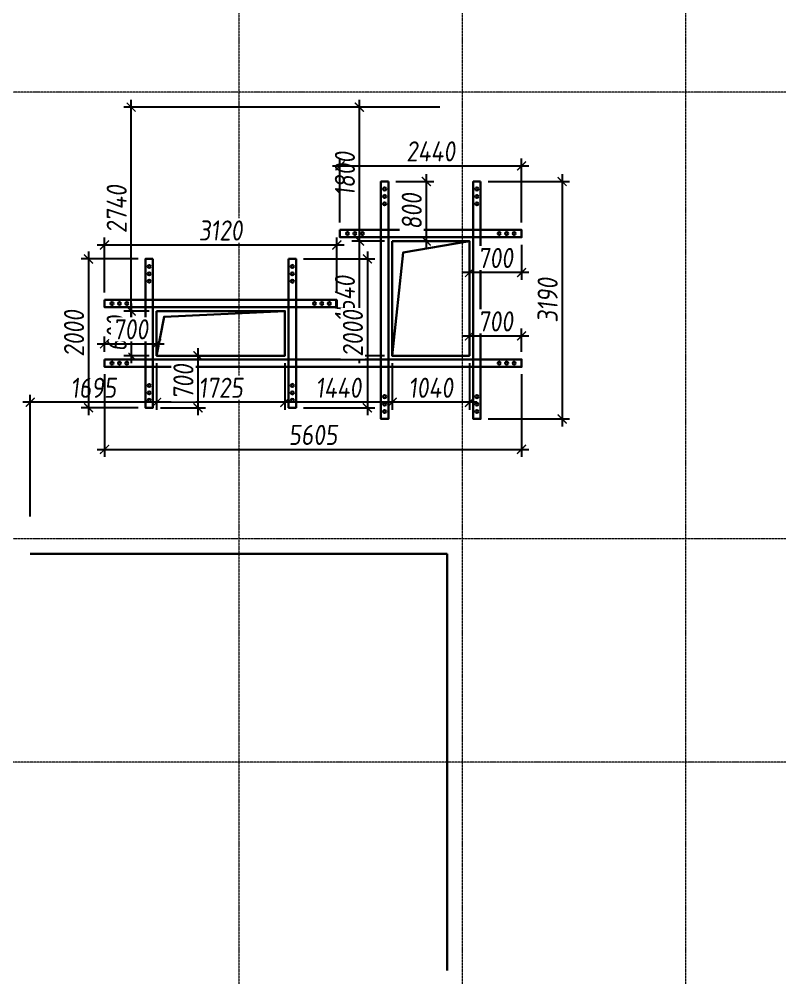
# Model space of a CAD drawing. Header units: millimetres. Extents: x -233751 to 529254, y -907864 to 285890.
# Drawn here: x 63693 to 73912, y -99299 to -86417 of the extents above; entities that cross this region are included whole.
import ezdxf

# ---------------------------------------------------------------- set-up
doc = ezdxf.new("R2010")
doc.units = ezdxf.units.MM
doc.linetypes.add('осевая', pattern=[2, 1.25, -0.25, 0.25, -0.25])
doc.layers.get('0').update_dxf_attribs({"lineweight": 30})
doc.layers.get('Defpoints').update_dxf_attribs({"lineweight": 0})
for name, color, linetype, lineweight in [('КР_Металл', 3, 'Continuous', 30), ('КР_Новые отверстия', 5, 'Continuous', 30), ('КР_Оси', 7, 'Continuous', 5), ('КР_Основная', 7, 'Continuous', 30), ('КР_Размеры отверстия', 7, 'Continuous', 5), ('КР_Размеры усиление', 1, 'Continuous', 5)]:
    doc.layers.add(name, color=color, linetype=linetype, lineweight=lineweight)
doc.styles.add('ISOCPEUR', font='isocpeur.ttf', dxfattribs={"width": 0.85, "oblique": 7})
doc.dimstyles.new('R_100', dxfattribs={"dimtxt": 270, "dimasz": 120, "dimexe": 100, "dimexo": 100, "dimgap": 60, "dimtad": 1, "dimdec": 0, "dimrnd": 5, "dimzin": 0, "dimdsep": 46, "dimtxsty": 'ISOCPEUR', "dimblk": 'ARCHTICK', "dimcen": 0, "dimdle": 100, "dimclrd": 256, "dimclre": 256, "dimclrt": 256, "dimadec": 0, "dimazin": 0, "dimtfac": 2, "dimtdec": 0, "dimtmove": 0, "dimatfit": 3, "dimfxl": 1, "dimtvp": 3, "dimtfill": 1, "dimtolj": 1, "dimtzin": 0, "dimarcsym": 0})

# ---------------------------------------------------------------- blocks, each defined once
blk = doc.blocks.new('*U2114')
at = {"color": 0, "linetype": 'ByBlock', "lineweight": -2, "ltscale": 10}
blk.add_line((0, 0), (-35117, 0), dxfattribs=at)
blk = doc.blocks.new('*U2115')
at = {"color": 0, "linetype": 'ByBlock', "lineweight": -2, "ltscale": 10}
blk.add_line((0, 0), (-71487, 0), dxfattribs=at)
blk = doc.blocks.new('*U2116')
at = {"color": 0, "linetype": 'ByBlock', "lineweight": -2, "ltscale": 10}
blk.add_line((0, 0), (-71487, 0), dxfattribs=at)
blk = doc.blocks.new('*U2127')
at = {"color": 0, "linetype": 'ByBlock', "lineweight": -2, "ltscale": 10}
blk.add_line((0, 0), (0, -53278), dxfattribs=at)
blk = doc.blocks.new('*U2128')
at = {"color": 0, "linetype": 'ByBlock', "lineweight": -2, "ltscale": 10}
blk.add_line((0, 0), (0, -53278), dxfattribs=at)
blk = doc.blocks.new('*U2129')
at = {"color": 0, "linetype": 'ByBlock', "lineweight": -2, "ltscale": 10}
blk.add_line((0, 0), (0, -53278), dxfattribs=at)
blk = doc.blocks.new('_ArchTick')
at = {"color": 0, "linetype": 'ByBlock', "const_width": 0.15}
blk.add_lwpolyline([(-0.5, -0.5), (0.5, 0.5)], dxfattribs=at)
blk = doc.blocks.new('*D1123')
at = {"layer": 'Defpoints', "color": 0, "transparency": 16777216}
for p in [(68264, -89398), (68703, -89398), (68703, -90939)]:
    blk.add_point(p, dxfattribs=at)
at = {"layer": 'КР_Размеры отверстия', "lineweight": -2, "transparency": 16777216}
for p, q in [((68603, -89398), (68164, -89398)), ((68264, -91039), (68264, -89298)), ((68603, -90939), (68164, -90939))]:
    blk.add_line(p, q, dxfattribs=at)
at = {"layer": 'КР_Размеры отверстия', "lineweight": -2, "transparency": 16777216, "xscale": 120, "yscale": 120, "zscale": 120}
for p, rotation in [((68264, -89398), 90), ((68264, -90939), 270)]:
    blk.add_blockref('_ArchTick', p, dxfattribs=dict(at, rotation=rotation))
at = {"layer": 'КР_Размеры отверстия', "transparency": 16777216, "insert": (68069, -90169), "char_height": 270, "attachment_point": 5, "rotation": 90, "style": 'ISOCPEUR', "bg_fill": 3, "box_fill_scale": 1.1, "bg_fill_color": 256, "bg_fill_true_color": 13158600, "bg_fill_transparency": 0}
blk.add_mtext('\\A1;1540', dxfattribs=at)
blk = doc.blocks.new('*D1124')
at = {"layer": 'Defpoints', "color": 0, "transparency": 16777216}
for p in [(68264, -87599), (69442, -87599), (68703, -89398)]:
    blk.add_point(p, dxfattribs=at)
at = {"layer": 'КР_Размеры отверстия', "lineweight": -2, "transparency": 16777216}
for p, q in [((69342, -87599), (68164, -87599)), ((68264, -89498), (68264, -87499)), ((68603, -89398), (68164, -89398))]:
    blk.add_line(p, q, dxfattribs=at)
at = {"layer": 'КР_Размеры отверстия', "lineweight": -2, "transparency": 16777216, "xscale": 120, "yscale": 120, "zscale": 120}
for p, rotation in [((68264, -87599), 90), ((68264, -89398), 270)]:
    blk.add_blockref('_ArchTick', p, dxfattribs=dict(at, rotation=rotation))
at = {"layer": 'КР_Размеры отверстия', "transparency": 16777216, "insert": (68069, -88499), "char_height": 270, "attachment_point": 5, "rotation": 90, "style": 'ISOCPEUR', "bg_fill": 3, "box_fill_scale": 1.1, "bg_fill_color": 256, "bg_fill_true_color": 13158600, "bg_fill_transparency": 0}
blk.add_mtext('\\A1;1800', dxfattribs=at)
blk = doc.blocks.new('*D1125')
at = {"layer": 'Defpoints', "color": 0, "transparency": 16777216}
for p in [(65540, -90339), (65540, -90939)]:
    blk.add_point(p, dxfattribs=at)
at = {"layer": 'КР_Размеры отверстия', "lineweight": -2, "transparency": 16777216}
for p, q in [((65198, -90239), (65198, -91039)), ((65440, -90339), (65098, -90339)), ((65440, -90939), (65098, -90939))]:
    blk.add_line(p, q, dxfattribs=at)
at = {"layer": 'КР_Размеры отверстия', "lineweight": -2, "transparency": 16777216, "xscale": 120, "yscale": 120, "zscale": 120}
for p, rotation in [((65198, -90339), 90), ((65198, -90939), 270)]:
    blk.add_blockref('_ArchTick', p, dxfattribs=dict(at, rotation=rotation))
at = {"layer": 'КР_Размеры отверстия', "transparency": 16777216, "insert": (65003, -90639), "char_height": 270, "attachment_point": 5, "rotation": 90, "style": 'ISOCPEUR', "bg_fill": 3, "box_fill_scale": 1.1, "bg_fill_color": 256, "bg_fill_true_color": 13158600, "bg_fill_transparency": 0}
blk.add_mtext('\\A1;600', dxfattribs=at)
at = {"layer": 'Defpoints', "color": 0, "transparency": 16777216}
blk.add_point((65198, -90939), dxfattribs=at)
blk = doc.blocks.new('*D1126')
at = {"layer": 'Defpoints', "color": 0, "transparency": 16777216}
for p in [(65198, -87599), (69442, -87599), (65540, -90339)]:
    blk.add_point(p, dxfattribs=at)
at = {"layer": 'КР_Размеры отверстия', "lineweight": -2, "transparency": 16777216}
for p, q in [((69342, -87599), (65098, -87599)), ((65198, -90439), (65198, -87499)), ((65440, -90339), (65098, -90339))]:
    blk.add_line(p, q, dxfattribs=at)
at = {"layer": 'КР_Размеры отверстия', "lineweight": -2, "transparency": 16777216, "xscale": 120, "yscale": 120, "zscale": 120}
for p, rotation in [((65198, -87599), 90), ((65198, -90339), 270)]:
    blk.add_blockref('_ArchTick', p, dxfattribs=dict(at, rotation=rotation))
at = {"layer": 'КР_Размеры отверстия', "transparency": 16777216, "insert": (65003, -88969), "char_height": 270, "attachment_point": 5, "rotation": 90, "style": 'ISOCPEUR', "bg_fill": 3, "box_fill_scale": 1.1, "bg_fill_color": 256, "bg_fill_true_color": 13158600, "bg_fill_transparency": 0}
blk.add_mtext('\\A1;2740', dxfattribs=at)
blk = doc.blocks.new('*D1127')
at = {"layer": 'Defpoints', "color": 0, "transparency": 16777216}
for p in [(68703, -90939), (69742, -90939), (68703, -91565)]:
    blk.add_point(p, dxfattribs=at)
at = {"layer": 'КР_Размеры отверстия', "lineweight": -2, "transparency": 16777216}
for p, q in [((68703, -91039), (68703, -91665)), ((69742, -91039), (69742, -91665)), ((69842, -91565), (68603, -91565))]:
    blk.add_line(p, q, dxfattribs=at)
at = {"layer": 'КР_Размеры отверстия', "lineweight": -2, "transparency": 16777216, "xscale": 120, "yscale": 120, "zscale": 120, "rotation": 180}
blk.add_blockref('_ArchTick', (68703, -91565), dxfattribs=at)
at = {"layer": 'КР_Размеры отверстия', "lineweight": -2, "transparency": 16777216, "xscale": 120, "yscale": 120, "zscale": 120}
blk.add_blockref('_ArchTick', (69742, -91565), dxfattribs=at)
at = {"layer": 'КР_Размеры отверстия', "transparency": 16777216, "insert": (69223, -91370), "char_height": 270, "attachment_point": 5, "style": 'ISOCPEUR', "bg_fill": 3, "box_fill_scale": 1.1, "bg_fill_color": 256, "bg_fill_true_color": 13158600, "bg_fill_transparency": 0}
blk.add_mtext('\\A1;1040', dxfattribs=at)
blk = doc.blocks.new('*D1128')
at = {"layer": 'Defpoints', "color": 0, "transparency": 16777216}
for p in [(65540, -90939), (67262, -90939), (65540, -91565)]:
    blk.add_point(p, dxfattribs=at)
at = {"layer": 'КР_Размеры отверстия', "lineweight": -2, "transparency": 16777216}
for p, q in [((65540, -91039), (65540, -91665)), ((67262, -91039), (67262, -91665)), ((67362, -91565), (65440, -91565))]:
    blk.add_line(p, q, dxfattribs=at)
at = {"layer": 'КР_Размеры отверстия', "lineweight": -2, "transparency": 16777216, "xscale": 120, "yscale": 120, "zscale": 120, "rotation": 180}
blk.add_blockref('_ArchTick', (65540, -91565), dxfattribs=at)
at = {"layer": 'КР_Размеры отверстия', "lineweight": -2, "transparency": 16777216, "xscale": 120, "yscale": 120, "zscale": 120}
blk.add_blockref('_ArchTick', (67262, -91565), dxfattribs=at)
at = {"layer": 'КР_Размеры отверстия', "transparency": 16777216, "insert": (66401, -91370), "char_height": 270, "attachment_point": 5, "style": 'ISOCPEUR', "bg_fill": 3, "box_fill_scale": 1.1, "bg_fill_color": 256, "bg_fill_true_color": 13158600, "bg_fill_transparency": 0}
blk.add_mtext('\\A1;1725', dxfattribs=at)
blk = doc.blocks.new('*D1129')
at = {"layer": 'Defpoints', "color": 0, "transparency": 16777216}
for p in [(67262, -90939), (68703, -90939), (67262, -91565)]:
    blk.add_point(p, dxfattribs=at)
at = {"layer": 'КР_Размеры отверстия', "lineweight": -2, "transparency": 16777216}
for p, q in [((67262, -91039), (67262, -91665)), ((68703, -91039), (68703, -91665)), ((68803, -91565), (67162, -91565))]:
    blk.add_line(p, q, dxfattribs=at)
at = {"layer": 'КР_Размеры отверстия', "lineweight": -2, "transparency": 16777216, "xscale": 120, "yscale": 120, "zscale": 120, "rotation": 180}
blk.add_blockref('_ArchTick', (67262, -91565), dxfattribs=at)
at = {"layer": 'КР_Размеры отверстия', "lineweight": -2, "transparency": 16777216, "xscale": 120, "yscale": 120, "zscale": 120}
blk.add_blockref('_ArchTick', (68703, -91565), dxfattribs=at)
at = {"layer": 'КР_Размеры отверстия', "transparency": 16777216, "insert": (67983, -91370), "char_height": 270, "attachment_point": 5, "style": 'ISOCPEUR', "bg_fill": 3, "box_fill_scale": 1.1, "bg_fill_color": 256, "bg_fill_true_color": 13158600, "bg_fill_transparency": 0}
blk.add_mtext('\\A1;1440', dxfattribs=at)
blk = doc.blocks.new('*D1130')
at = {"layer": 'Defpoints', "color": 0, "transparency": 16777216}
for p in [(65540, -90939), (63842, -91565), (63842, -93199)]:
    blk.add_point(p, dxfattribs=at)
at = {"layer": 'КР_Размеры отверстия', "lineweight": -2, "transparency": 16777216}
for p, q in [((65540, -91039), (65540, -91665)), ((63842, -93099), (63842, -91465)), ((65640, -91565), (63742, -91565))]:
    blk.add_line(p, q, dxfattribs=at)
at = {"layer": 'КР_Размеры отверстия', "lineweight": -2, "transparency": 16777216, "xscale": 120, "yscale": 120, "zscale": 120, "rotation": 180}
blk.add_blockref('_ArchTick', (63842, -91565), dxfattribs=at)
at = {"layer": 'КР_Размеры отверстия', "lineweight": -2, "transparency": 16777216, "xscale": 120, "yscale": 120, "zscale": 120}
blk.add_blockref('_ArchTick', (65540, -91565), dxfattribs=at)
at = {"layer": 'КР_Размеры отверстия', "transparency": 16777216, "insert": (64691, -91370), "char_height": 270, "attachment_point": 5, "style": 'ISOCPEUR', "bg_fill": 3, "box_fill_scale": 1.1, "bg_fill_color": 256, "bg_fill_true_color": 13158600, "bg_fill_transparency": 0}
blk.add_mtext('\\A1;1695', dxfattribs=at)
blk = doc.blocks.new('*D1315')
at = {"layer": 'Defpoints', "color": 0, "transparency": 16777216}
for p in [(65390, -89639), (64625, -91639), (65390, -91639)]:
    blk.add_point(p, dxfattribs=at)
at = {"layer": 'КР_Размеры усиление', "color": 3, "lineweight": -2, "transparency": 16777216}
for p, q in [((65290, -89639), (64525, -89639)), ((64625, -89539), (64625, -91739)), ((65290, -91639), (64525, -91639))]:
    blk.add_line(p, q, dxfattribs=at)
at = {"layer": 'КР_Размеры усиление', "color": 3, "lineweight": -2, "transparency": 16777216, "xscale": 120, "yscale": 120, "zscale": 120}
for p, rotation in [((64625, -89639), 90), ((64625, -91639), 270)]:
    blk.add_blockref('_ArchTick', p, dxfattribs=dict(at, rotation=rotation))
at = {"layer": 'КР_Размеры усиление', "color": 3, "transparency": 16777216, "insert": (64430, -90639), "char_height": 270, "attachment_point": 5, "rotation": 90, "style": 'ISOCPEUR', "bg_fill": 3, "box_fill_scale": 1.1, "bg_fill_color": 256, "bg_fill_true_color": 13158600, "bg_fill_transparency": 0}
blk.add_mtext('\\A1;2000', dxfattribs=at)
blk = doc.blocks.new('*D1316')
at = {"layer": 'Defpoints', "color": 0, "transparency": 16777216}
for p in [(64840, -91089), (70442, -91089), (70442, -92198)]:
    blk.add_point(p, dxfattribs=at)
at = {"layer": 'КР_Размеры усиление', "lineweight": -2, "transparency": 16777216}
for p, q in [((64840, -91189), (64840, -92298)), ((70442, -91189), (70442, -92298)), ((64740, -92198), (70542, -92198))]:
    blk.add_line(p, q, dxfattribs=at)
at = {"layer": 'КР_Размеры усиление', "lineweight": -2, "transparency": 16777216, "xscale": 120, "yscale": 120, "zscale": 120, "rotation": 180}
blk.add_blockref('_ArchTick', (64840, -92198), dxfattribs=at)
at = {"layer": 'КР_Размеры усиление', "lineweight": -2, "transparency": 16777216, "xscale": 120, "yscale": 120, "zscale": 120}
blk.add_blockref('_ArchTick', (70442, -92198), dxfattribs=at)
at = {"layer": 'КР_Размеры усиление', "transparency": 16777216, "insert": (67641, -92003), "char_height": 270, "attachment_point": 5, "style": 'ISOCPEUR', "bg_fill": 3, "box_fill_scale": 1.1, "bg_fill_color": 256, "bg_fill_true_color": 13158600, "bg_fill_transparency": 0}
blk.add_mtext('\\A1;5605', dxfattribs=at)
blk = doc.blocks.new('*D1317')
at = {"layer": 'Defpoints', "color": 0, "transparency": 16777216}
for p in [(69892, -88598), (69892, -91789), (70987, -91789)]:
    blk.add_point(p, dxfattribs=at)
at = {"layer": 'КР_Размеры усиление', "color": 3, "lineweight": -2, "transparency": 16777216}
for p, q in [((70987, -88498), (70987, -91889)), ((69992, -88598), (71087, -88598)), ((69992, -91789), (71087, -91789))]:
    blk.add_line(p, q, dxfattribs=at)
at = {"layer": 'КР_Размеры усиление', "color": 3, "lineweight": -2, "transparency": 16777216, "xscale": 120, "yscale": 120, "zscale": 120}
for p, rotation in [((70987, -88598), 90), ((70987, -91789), 270)]:
    blk.add_blockref('_ArchTick', p, dxfattribs=dict(at, rotation=rotation))
at = {"layer": 'КР_Размеры усиление', "color": 3, "transparency": 16777216, "insert": (70792, -90193), "char_height": 270, "attachment_point": 5, "rotation": 90, "style": 'ISOCPEUR', "bg_fill": 3, "box_fill_scale": 1.1, "bg_fill_color": 256, "bg_fill_true_color": 13158600, "bg_fill_transparency": 0}
blk.add_mtext('\\A1;3190', dxfattribs=at)
blk = doc.blocks.new('*D1318')
at = {"layer": 'Defpoints', "color": 0, "transparency": 16777216}
for p in [(67412, -89639), (67412, -91639), (68371, -91639)]:
    blk.add_point(p, dxfattribs=at)
at = {"layer": 'КР_Размеры усиление', "color": 3, "lineweight": -2, "transparency": 16777216}
for p, q in [((67512, -89639), (68471, -89639)), ((68371, -89539), (68371, -91739)), ((67512, -91639), (68471, -91639))]:
    blk.add_line(p, q, dxfattribs=at)
at = {"layer": 'КР_Размеры усиление', "color": 3, "lineweight": -2, "transparency": 16777216, "xscale": 120, "yscale": 120, "zscale": 120}
for p, rotation in [((68371, -89639), 90), ((68371, -91639), 270)]:
    blk.add_blockref('_ArchTick', p, dxfattribs=dict(at, rotation=rotation))
at = {"layer": 'КР_Размеры усиление', "color": 3, "transparency": 16777216, "insert": (68176, -90639), "char_height": 270, "attachment_point": 5, "rotation": 90, "style": 'ISOCPEUR', "bg_fill": 3, "box_fill_scale": 1.1, "bg_fill_color": 256, "bg_fill_true_color": 13158600, "bg_fill_transparency": 0}
blk.add_mtext('\\A1;2000', dxfattribs=at)
blk = doc.blocks.new('*D1319')
at = {"layer": 'Defpoints', "color": 0, "transparency": 16777216}
for p in [(67960, -89451), (64840, -90189), (67960, -90189)]:
    blk.add_point(p, dxfattribs=at)
at = {"layer": 'КР_Размеры усиление', "lineweight": -2, "transparency": 16777216}
for p, q in [((64840, -90089), (64840, -89351)), ((67960, -90089), (67960, -89351)), ((64740, -89451), (68060, -89451))]:
    blk.add_line(p, q, dxfattribs=at)
at = {"layer": 'КР_Размеры усиление', "lineweight": -2, "transparency": 16777216, "xscale": 120, "yscale": 120, "zscale": 120, "rotation": 180}
blk.add_blockref('_ArchTick', (64840, -89451), dxfattribs=at)
at = {"layer": 'КР_Размеры усиление', "lineweight": -2, "transparency": 16777216, "xscale": 120, "yscale": 120, "zscale": 120}
blk.add_blockref('_ArchTick', (67960, -89451), dxfattribs=at)
at = {"layer": 'КР_Размеры усиление', "transparency": 16777216, "insert": (66400, -89256), "char_height": 270, "attachment_point": 5, "style": 'ISOCPEUR', "bg_fill": 3, "box_fill_scale": 1.1, "bg_fill_color": 256, "bg_fill_true_color": 13158600, "bg_fill_transparency": 0}
blk.add_mtext('\\A1;3120', dxfattribs=at)
blk = doc.blocks.new('*D1320')
at = {"layer": 'Defpoints', "color": 0, "transparency": 16777216}
for p in [(70442, -88388), (68003, -89248), (70442, -89248)]:
    blk.add_point(p, dxfattribs=at)
at = {"layer": 'КР_Размеры усиление', "lineweight": -2, "transparency": 16777216}
for p, q in [((68003, -89148), (68003, -88288)), ((70442, -89148), (70442, -88288)), ((67903, -88388), (70542, -88388))]:
    blk.add_line(p, q, dxfattribs=at)
at = {"layer": 'КР_Размеры усиление', "lineweight": -2, "transparency": 16777216, "xscale": 120, "yscale": 120, "zscale": 120, "rotation": 180}
blk.add_blockref('_ArchTick', (68003, -88388), dxfattribs=at)
at = {"layer": 'КР_Размеры усиление', "lineweight": -2, "transparency": 16777216, "xscale": 120, "yscale": 120, "zscale": 120}
blk.add_blockref('_ArchTick', (70442, -88388), dxfattribs=at)
at = {"layer": 'КР_Размеры усиление', "transparency": 16777216, "insert": (69223, -88193), "char_height": 270, "attachment_point": 5, "style": 'ISOCPEUR', "bg_fill": 3, "box_fill_scale": 1.1, "bg_fill_color": 256, "bg_fill_true_color": 13158600, "bg_fill_transparency": 0}
blk.add_mtext('\\A1;2440', dxfattribs=at)
blk = doc.blocks.new('*D1367')
at = {"layer": 'Defpoints', "color": 0, "transparency": 16777216}
for p in [(69742, -89398), (70442, -89348), (69742, -89821)]:
    blk.add_point(p, dxfattribs=at)
at = {"layer": 'КР_Размеры усиление', "lineweight": -2, "transparency": 16777216}
for p, q in [((69742, -89498), (69742, -89921)), ((70442, -89448), (70442, -89921)), ((70542, -89821), (69642, -89821))]:
    blk.add_line(p, q, dxfattribs=at)
at = {"layer": 'КР_Размеры усиление', "lineweight": -2, "transparency": 16777216, "xscale": 120, "yscale": 120, "zscale": 120, "rotation": 180}
blk.add_blockref('_ArchTick', (69742, -89821), dxfattribs=at)
at = {"layer": 'КР_Размеры усиление', "lineweight": -2, "transparency": 16777216, "xscale": 120, "yscale": 120, "zscale": 120}
blk.add_blockref('_ArchTick', (70442, -89821), dxfattribs=at)
at = {"layer": 'КР_Размеры усиление', "transparency": 16777216, "insert": (70092, -89626), "char_height": 270, "attachment_point": 5, "style": 'ISOCPEUR', "bg_fill": 3, "box_fill_scale": 1.1, "bg_fill_color": 256, "bg_fill_true_color": 13158600, "bg_fill_transparency": 0}
blk.add_mtext('\\A1;700', dxfattribs=at)
blk = doc.blocks.new('*D1368')
at = {"layer": 'Defpoints', "color": 0, "transparency": 16777216}
for p in [(68653, -88598), (68703, -89398), (69162, -89398)]:
    blk.add_point(p, dxfattribs=at)
at = {"layer": 'КР_Размеры усиление', "color": 3, "lineweight": -2, "transparency": 16777216}
for p, q in [((69162, -88498), (69162, -89498)), ((68753, -88598), (69262, -88598)), ((68803, -89398), (69262, -89398))]:
    blk.add_line(p, q, dxfattribs=at)
at = {"layer": 'КР_Размеры усиление', "color": 3, "lineweight": -2, "transparency": 16777216, "xscale": 120, "yscale": 120, "zscale": 120}
for p, rotation in [((69162, -88598), 90), ((69162, -89398), 270)]:
    blk.add_blockref('_ArchTick', p, dxfattribs=dict(at, rotation=rotation))
at = {"layer": 'КР_Размеры усиление', "color": 3, "transparency": 16777216, "insert": (68967, -88998), "char_height": 270, "attachment_point": 5, "rotation": 90, "style": 'ISOCPEUR', "bg_fill": 3, "box_fill_scale": 1.1, "bg_fill_color": 256, "bg_fill_true_color": 13158600, "bg_fill_transparency": 0}
blk.add_mtext('\\A1;800', dxfattribs=at)
blk = doc.blocks.new('*D1369')
at = {"layer": 'Defpoints', "color": 0, "transparency": 16777216}
for p in [(65540, -90939), (65490, -91639), (66095, -91639)]:
    blk.add_point(p, dxfattribs=at)
at = {"layer": 'КР_Размеры усиление', "color": 3, "lineweight": -2, "transparency": 16777216}
for p, q in [((65640, -90939), (66195, -90939)), ((66095, -90839), (66095, -91739)), ((65590, -91639), (66195, -91639))]:
    blk.add_line(p, q, dxfattribs=at)
at = {"layer": 'КР_Размеры усиление', "color": 3, "lineweight": -2, "transparency": 16777216, "xscale": 120, "yscale": 120, "zscale": 120}
for p, rotation in [((66095, -90939), 90), ((66095, -91639), 270)]:
    blk.add_blockref('_ArchTick', p, dxfattribs=dict(at, rotation=rotation))
at = {"layer": 'КР_Размеры усиление', "color": 3, "transparency": 16777216, "insert": (65900, -91289), "char_height": 270, "attachment_point": 5, "rotation": 90, "style": 'ISOCPEUR', "bg_fill": 3, "box_fill_scale": 1.1, "bg_fill_color": 256, "bg_fill_true_color": 13158600, "bg_fill_transparency": 0}
blk.add_mtext('\\A1;700', dxfattribs=at)
blk = doc.blocks.new('*D1370')
at = {"layer": 'Defpoints', "color": 0, "transparency": 16777216}
for p in [(70442, -90673), (69742, -90939), (70442, -90989)]:
    blk.add_point(p, dxfattribs=at)
at = {"layer": 'КР_Размеры усиление', "lineweight": -2, "transparency": 16777216}
for p, q in [((69642, -90673), (70542, -90673)), ((69742, -90839), (69742, -90573)), ((70442, -90889), (70442, -90573))]:
    blk.add_line(p, q, dxfattribs=at)
at = {"layer": 'КР_Размеры усиление', "lineweight": -2, "transparency": 16777216, "xscale": 120, "yscale": 120, "zscale": 120, "rotation": 180}
blk.add_blockref('_ArchTick', (69742, -90673), dxfattribs=at)
at = {"layer": 'КР_Размеры усиление', "lineweight": -2, "transparency": 16777216, "xscale": 120, "yscale": 120, "zscale": 120}
blk.add_blockref('_ArchTick', (70442, -90673), dxfattribs=at)
at = {"layer": 'КР_Размеры усиление', "transparency": 16777216, "insert": (70092, -90478), "char_height": 270, "attachment_point": 5, "style": 'ISOCPEUR', "bg_fill": 3, "box_fill_scale": 1.1, "bg_fill_color": 256, "bg_fill_true_color": 13158600, "bg_fill_transparency": 0}
blk.add_mtext('\\A1;700', dxfattribs=at)
blk = doc.blocks.new('*D1371')
at = {"layer": 'Defpoints', "color": 0, "transparency": 16777216}
for p in [(65540, -90779), (65540, -90939), (64840, -90989)]:
    blk.add_point(p, dxfattribs=at)
at = {"layer": 'КР_Размеры усиление', "lineweight": -2, "transparency": 16777216}
for p, q in [((64840, -90889), (64840, -90679)), ((65540, -90839), (65540, -90679)), ((64740, -90779), (65640, -90779))]:
    blk.add_line(p, q, dxfattribs=at)
at = {"layer": 'КР_Размеры усиление', "lineweight": -2, "transparency": 16777216, "xscale": 120, "yscale": 120, "zscale": 120, "rotation": 180}
blk.add_blockref('_ArchTick', (64840, -90779), dxfattribs=at)
at = {"layer": 'КР_Размеры усиление', "lineweight": -2, "transparency": 16777216, "xscale": 120, "yscale": 120, "zscale": 120}
blk.add_blockref('_ArchTick', (65540, -90779), dxfattribs=at)
at = {"layer": 'КР_Размеры усиление', "transparency": 16777216, "insert": (65190, -90584), "char_height": 270, "attachment_point": 5, "style": 'ISOCPEUR', "bg_fill": 3, "box_fill_scale": 1.1, "bg_fill_color": 256, "bg_fill_true_color": 13158600, "bg_fill_transparency": 0}
blk.add_mtext('\\A1;700', dxfattribs=at)

msp = doc.modelspace()

# ---------------------------------------------------------------- linework, layer by layer
at = {"layer": 'КР_Металл'}
for centre in [(69842.4, -88698.2), (69842.4, -88798.2), (69842.4, -88898.2)]:
    msp.add_circle(centre, 20, dxfattribs=at)
at = {"layer": 'КР_Металл', "color": 1}
for centre in [(70142.4, -91038.8), (70242.4, -91038.8), (70342.4, -91038.8)]:
    msp.add_circle(centre, 20, dxfattribs=at)
at = {"layer": 'КР_Новые отверстия'}
for points in [[(68703, -89398.2), (69742.4, -89398.2), (69742.4, -90939.1), (68703, -90939.1)], [(65539.9, -90338.8), (67262.4, -90338.8), (67262.4, -90938.8), (65539.9, -90938.8)]]:
    msp.add_lwpolyline(points, close=True, dxfattribs=at)
for points in [[(68703, -90939.1), (68851, -89553.3), (69742.4, -89398.2)], [(65539.9, -90938.8), (65639.6, -90415.3), (67262.4, -90338.8)]]:
    msp.add_lwpolyline(points, dxfattribs=at)
at = {"layer": 'КР_Основная'}
for points in [[(63842.4, -93599.3), (69442.4, -93599.3)], [(69442.4, -93599.3), (69442.4, -99199.3)]]:
    msp.add_lwpolyline(points, dxfattribs=at)

# ---------------------------------------------------------------- block references
at = {"layer": 'КР_Оси', "linetype": 'осевая'}
for name, p in [('*U2127', (66643.7, -65636.9)), ('*U2128', (69643.7, -65636.9)), ('*U2129', (72643.7, -65636.9)), ('*U2116', (119772, -87399.3)), ('*U2115', (119772, -93399.3)), ('*U2114', (83402.5, -96399.3))]:
    msp.add_blockref(name, p, dxfattribs=at)

# ---------------------------------------------------------------- next in the draw order: dimensions: what is measured, and where the dimension line sits
at = {"layer": 'КР_Размеры отверстия'}
for base, p1, p2, picture, middle in [((68264.2, -89398.2), (68703, -90939.1), (68703, -89398.2), '*D1123', (68069.2, -90168.7)), ((65198.3, -90938.8), (65539.9, -90338.8), (65539.9, -90938.8), '*D1125', (65003.3, -90638.8))]:
    dim = msp.add_linear_dim(base=base, p1=p1, p2=p2, angle=90, dimstyle='R_100', override={"dimpost": '\\X'}, dxfattribs=at)
    dim.commit()
    dim.dimension.update_dxf_attribs({"geometry": picture, "text_midpoint": middle})

# ---------------------------------------------------------------- next in the draw order: dimensions: what is measured, and where the dimension line sits
dim = msp.add_linear_dim(base=(68264.2, -87599.3), p1=(68703, -89398.2), p2=(69442.4, -87599.3), angle=90, dimstyle='R_100', override={"dimpost": '\\X'}, dxfattribs=at)
dim.commit()
dim.dimension.update_dxf_attribs({"geometry": '*D1124', "text_midpoint": (68069.2, -88498.7)})
for base, p1, p2, picture, middle in [((65539.8674, -91564.8012), (67262.3961, -90938.7699), (65539.8674, -90938.7699), '*D1128', (66401.1318, -91369.8012)), ((68703, -91564.8), (69742.4, -90939.1), (68703, -90939.1), '*D1127', (69222.7, -91369.8))]:
    dim = msp.add_linear_dim(base=base, p1=p1, p2=p2, dimstyle='R_100', override={"dimpost": '\\X'}, dxfattribs=at)
    dim.commit()
    dim.dimension.update_dxf_attribs({"geometry": picture, "text_midpoint": middle})

# ---------------------------------------------------------------- next in the draw order: dimensions: what is measured, and where the dimension line sits
dim = msp.add_linear_dim(base=(65198.2645, -87599.3175), p1=(65539.8674, -90338.7689), p2=(69442.3969, -87599.3175), angle=90, dimstyle='R_100', override={"dimpost": '\\X'}, dxfattribs=at)
dim.commit()
dim.dimension.update_dxf_attribs({"geometry": '*D1126', "text_midpoint": (65003.2645, -88969.0432)})
for base, p1, p2, picture, middle in [((63842.3969, -91564.8012), (65539.8674, -90938.7699), (63842.3969, -93199.3175), '*D1130', (64691.1322, -91369.8012)), ((67262.4, -91564.8), (68703, -90939.1), (67262.4, -90938.8), '*D1129', (67982.7, -91369.8))]:
    dim = msp.add_linear_dim(base=base, p1=p1, p2=p2, dimstyle='R_100', override={"dimpost": '\\X'}, dxfattribs=at)
    dim.commit()
    dim.dimension.update_dxf_attribs({"geometry": picture, "text_midpoint": middle})

# ---------------------------------------------------------------- next in the draw order: linework, layer by layer
at = {"layer": 'КР_Металл'}
for points in [[(68653, -88598.2), (68553, -88598.2), (68553, -91788.8), (68653, -91788.8)], [(65489.9, -89638.8), (65389.9, -89638.8), (65389.9, -91638.8), (65489.9, -91638.8)]]:
    msp.add_lwpolyline(points, close=True, dxfattribs=at)
for centre in [(68603, -88698.2), (68603, -88798.2), (68603, -88898.2), (65439.9, -89738.8), (67362.4, -89738.8), (65439.9, -89838.8), (65439.9, -89938.8), (67362.4, -89838.8), (67362.4, -89938.8), (65439.9, -91338.8), (65439.9, -91438.8), (65439.9, -91538.8), (68603, -91488.8), (68603, -91588.8), (68603, -91688.8)]:
    msp.add_circle(centre, 20, dxfattribs=at)
at = {"layer": 'КР_Металл', "color": 1}
for centre in [(68203, -89298.2), (68303, -89298.2)]:
    msp.add_circle(centre, 20, dxfattribs=at)

# ---------------------------------------------------------------- next in the draw order: dimensions: what is measured, and where the dimension line sits
at = {"layer": 'КР_Размеры усиление'}
dim = msp.add_linear_dim(base=(64624.6, -91638.8), p1=(65389.9, -89638.8), p2=(65389.9, -91638.8), angle=90, dimstyle='R_100', override={"dimpost": '\\X', "dimclrd": 3, "dimclre": 3, "dimclrt": 3, "dimtmove": 1}, dxfattribs=at)
dim.commit()
dim.dimension.update_dxf_attribs({"geometry": '*D1315', "text_midpoint": (64429.6, -90638.8)})

# ---------------------------------------------------------------- next in the draw order: linework, layer by layer
at = {"layer": 'КР_Металл', "color": 1}
msp.add_lwpolyline([(64839.9, -90988.8), (64839.9, -91088.8), (70442.4, -91088.8), (70442.4, -90988.8)], close=True, dxfattribs=at)
for centre in [(64939.9, -90238.8), (65039.9, -90238.8), (65139.9, -90238.8), (64939.9, -91038.8), (65039.9, -91038.8), (65139.9, -91038.8)]:
    msp.add_circle(centre, 20, dxfattribs=at)

# ---------------------------------------------------------------- next in the draw order: dimensions: what is measured, and where the dimension line sits
at = {"layer": 'КР_Размеры усиление'}
dim = msp.add_linear_dim(base=(70442.3823, -92197.9771), p1=(64839.8674, -91088.7699), p2=(70442.3823, -91088.7699), dimstyle='R_100', override={"dimpost": '\\X'}, dxfattribs=at)
dim.commit()
dim.dimension.update_dxf_attribs({"geometry": '*D1316', "text_midpoint": (67641.1249, -92002.9771)})

# ---------------------------------------------------------------- next in the draw order: linework, layer by layer
at = {"layer": 'КР_Металл'}
for points in [[(69892.4, -88598.2), (69792.4, -88598.2), (69792.4, -91788.8), (69892.4, -91788.8)], [(67312.4, -89638.8), (67412.4, -89638.8), (67412.4, -91638.8), (67312.4, -91638.8)]]:
    msp.add_lwpolyline(points, close=True, dxfattribs=at)
for centre in [(67362.4, -91338.8), (67362.4, -91438.8), (67362.4, -91538.8), (69842.4, -91488.8), (69842.4, -91588.8), (69842.4, -91688.8)]:
    msp.add_circle(centre, 20, dxfattribs=at)

# ---------------------------------------------------------------- next in the draw order: dimensions: what is measured, and where the dimension line sits
at = {"layer": 'КР_Размеры усиление'}
dim = msp.add_linear_dim(base=(66095.3, -91638.8), p1=(65539.9, -90938.8), p2=(65489.9, -91638.8), angle=90, dimstyle='R_100', override={"dimpost": '\\X', "dimclrd": 3, "dimclre": 3, "dimclrt": 3, "dimtmove": 1}, dxfattribs=at)
dim.commit()
dim.dimension.update_dxf_attribs({"geometry": '*D1369', "text_midpoint": (65900.3, -91288.8)})

# ---------------------------------------------------------------- next in the draw order: dimensions: what is measured, and where the dimension line sits
for base, p1, p2, override, picture, middle in [((70987.2, -91788.8), (69892.4, -88598.2), (69892.4, -91788.8), {"dimpost": '\\X', "dimclrd": 3, "dimclre": 3, "dimclrt": 3}, '*D1317', (70792.2, -90193.5)), ((68370.9, -91638.8), (67412.4, -89638.8), (67412.4, -91638.8), {"dimpost": '\\X', "dimclrd": 3, "dimclre": 3, "dimclrt": 3, "dimtmove": 1}, '*D1318', (68175.9, -90638.8))]:
    dim = msp.add_linear_dim(base=base, p1=p1, p2=p2, angle=90, dimstyle='R_100', override=override, dxfattribs=at)
    dim.commit()
    dim.dimension.update_dxf_attribs({"geometry": picture, "text_midpoint": middle})
dim = msp.add_linear_dim(base=(65539.9, -90779.3), p1=(64839.9, -90988.8), p2=(65539.9, -90938.8), dimstyle='R_100', override={"dimpost": '\\X'}, dxfattribs=at)
dim.commit()
dim.dimension.update_dxf_attribs({"geometry": '*D1371', "text_midpoint": (65189.9, -90584.3)})

# ---------------------------------------------------------------- next in the draw order: linework, layer by layer
at = {"layer": 'КР_Металл', "color": 1}
msp.add_lwpolyline([(64839.9, -90188.8), (64839.9, -90288.8), (67960, -90288.8), (67960, -90188.8)], close=True, dxfattribs=at)
for centre in [(70142.4, -89298.2), (70242.4, -89298.2), (70342.4, -89298.2), (67660, -90238.8), (67760, -90238.8), (67860, -90238.8)]:
    msp.add_circle(centre, 20, dxfattribs=at)

# ---------------------------------------------------------------- next in the draw order: dimensions: what is measured, and where the dimension line sits
at = {"layer": 'КР_Размеры усиление'}
dim = msp.add_linear_dim(base=(70442.4, -90672.6), p1=(69742.4, -90939.1), p2=(70442.4, -90988.8), dimstyle='R_100', override={"dimpost": '\\X'}, dxfattribs=at)
dim.commit()
dim.dimension.update_dxf_attribs({"geometry": '*D1370', "text_midpoint": (70092.4, -90477.6)})

# ---------------------------------------------------------------- next in the draw order: dimensions: what is measured, and where the dimension line sits
dim = msp.add_linear_dim(base=(67960, -89451.3), p1=(64839.9, -90188.8), p2=(67960, -90188.8), dimstyle='R_100', override={"dimpost": '\\X'}, dxfattribs=at)
dim.commit()
dim.dimension.update_dxf_attribs({"geometry": '*D1319', "text_midpoint": (66400, -89256.3)})

# ---------------------------------------------------------------- next in the draw order: linework, layer by layer
at = {"layer": 'КР_Металл', "color": 1}
msp.add_lwpolyline([(68003, -89248.2), (68003, -89348.2), (70442.4, -89348.2), (70442.4, -89248.2)], close=True, dxfattribs=at)
msp.add_circle((68103, -89298.2), 20, dxfattribs=at)

# ---------------------------------------------------------------- next in the draw order: dimensions: what is measured, and where the dimension line sits
at = {"layer": 'КР_Размеры усиление'}
for base, p1, p2, picture, middle in [((70442.4, -88387.7), (68003, -89248.2), (70442.4, -89248.2), '*D1320', (69222.7, -88192.7)), ((69742.4, -89821.4), (70442.4, -89348.2), (69742.4, -89398.2), '*D1367', (70092.4, -89626.4))]:
    dim = msp.add_linear_dim(base=base, p1=p1, p2=p2, dimstyle='R_100', override={"dimpost": '\\X'}, dxfattribs=at)
    dim.commit()
    dim.dimension.update_dxf_attribs({"geometry": picture, "text_midpoint": middle})

# ---------------------------------------------------------------- next in the draw order: dimensions: what is measured, and where the dimension line sits
dim = msp.add_linear_dim(base=(69162.3, -89398.2), p1=(68653, -88598.2), p2=(68703, -89398.2), angle=90, dimstyle='R_100', override={"dimpost": '\\X', "dimclrd": 3, "dimclre": 3, "dimclrt": 3}, dxfattribs=at)
dim.commit()
dim.dimension.update_dxf_attribs({"geometry": '*D1368', "text_midpoint": (68967.3, -88998.2)})

doc.saveas('drawing.dxf')
